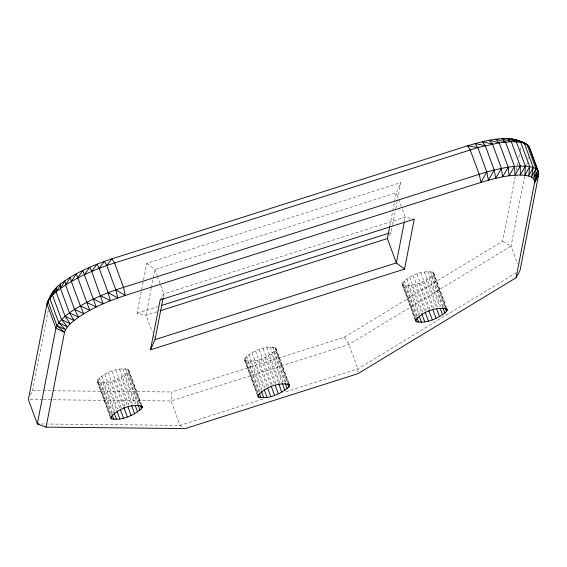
<?xml version="1.0" encoding="UTF-8"?>
<svg xmlns="http://www.w3.org/2000/svg" width="567" height="567" viewBox="0 0 567 567"><rect width="100%" height="100%" fill="white"/><g stroke="black" fill="none" stroke-linecap="round" stroke-linejoin="round"><path stroke-width="0.43" stroke-dasharray="2.83 2.13" d="M515.197 176.528L502.631 241.173L344.452 337.138L171.872 391.988L171.085 400.997L180.051 425.37L183.07 427.185M30.49 395.043L32.624 390.557L48.209 310.404M157.002 311.779L146.031 315.266L137.037 313.267L143.394 280.566M143.557 279.701L146.74 263.35L400.798 182.602L397.786 198.096M151.233 288.497L146.031 315.266L152.31 332.326M151.403 287.639L153.083 279.007M153.246 278.142L154.926 269.509L396.283 192.794L400.798 182.602M163.225 297.335L163.898 293.883L160.305 284.131M389.905 225.602L392.591 211.789M392.761 210.924L394.434 202.291M394.604 201.427L396.283 192.794L398.374 198.485M389.238 235.539L391.095 232.52L392.435 225.638M392.598 224.773L395.61 209.28M395.78 208.422L397.113 201.54M404.413 221.484L405.249 217.168L401.663 207.423M516.374 170.497L518.047 161.879M518.883 157.569L519.556 154.125M520.222 150.673L521.066 146.364M524.631 176.294L511.058 246.113L517.636 263.981M526.807 165.089L527.31 162.502M527.983 159.058L528.316 157.335M110.43 417.624L97.063 380.797C104.137 372.462 117.915 366.906 128.603 369.606L141.75 405.334M97.283 381.896C107.978 384.589 121.756 379.039 128.822 370.705L128.603 369.606M257.687 396.035L244.32 359.209C251.387 350.874 265.165 345.317 275.853 348.018L289.312 384.575M244.54 360.307C255.228 363 269.006 357.451 276.072 349.116L275.853 348.018M415.37 320.525L402.003 283.691C409.076 275.356 422.847 269.807 433.542 272.5L446.69 308.235M402.223 284.79C412.918 287.49 426.689 281.941 433.762 273.599L433.542 272.5M160.192 299.915L163.898 293.883L405.249 217.168L413.428 218.982M516.261 272.77L357.89 368.848L284.563 392.151M137.037 313.267L158.136 306.563M389.409 233.058L391.095 232.52M262.649 399.118L180.051 425.37L47.89 424.017M32.624 390.557L42.319 390.656M43.205 390.67L52.015 390.755M52.894 390.769L171.872 391.988M30.115 399.551L42.447 399.678M43.326 399.685L171.085 400.997L348.925 344.474L511.058 246.113L502.631 241.173M41.724 423.953L47.011 424.003M146.74 263.35L154.926 269.509L157.024 275.193M344.452 337.138L348.925 344.474L357.89 368.848L357.905 372.08M433.762 273.599L445.988 306.839M432.415 271.763L445.868 308.32M433.06 274.995L444.677 306.57M430.438 271.423L443.89 307.98M431.473 276.597L442.48 306.506M427.738 271.501L441.19 308.065M429.099 278.319L439.496 306.57M398.672 199.293L401.365 206.608M424.456 271.997L437.908 308.554M426.072 280.063L436.158 307.484M420.799 272.876L433.946 308.611M422.571 281.721L432.656 309.143M416.972 274.095L430.424 310.652M418.793 283.202L428.574 309.788M413.194 275.576L426.653 312.133M414.966 284.414L424.747 311.007M409.693 277.235L423.145 313.799M411.309 285.3L421.394 312.722M406.667 278.978L420.119 315.536M408.027 285.796L418.729 314.876M404.292 280.7L417.744 317.258M405.327 285.874L416.639 316.62M402.705 282.302L416.157 318.867M403.35 285.534L415.278 317.938M402.003 283.691L415.455 320.256M276.072 349.116L288.305 382.349M274.726 347.273L288.178 383.838M275.371 350.505L287.299 382.909M272.755 346.933L285.591 381.832M273.79 352.107L284.797 382.023M270.048 347.018L283.5 383.576M271.409 353.829L282.111 382.916M266.773 347.507L280.226 384.072M268.382 355.573L278.78 383.824M263.116 348.393L276.568 384.95M264.881 357.231L274.669 383.824M259.289 349.605L272.741 386.17M261.111 358.713L270.891 385.305M255.511 351.086L268.964 387.651M257.276 359.932L267.369 387.353M252.01 352.752L265.158 388.48M253.619 360.81L264.016 389.061M248.984 354.488L262.436 391.053M250.345 361.307L261.047 390.387M246.61 356.211L260.062 392.775M247.644 361.385L258.956 392.13M245.022 357.82L258.474 394.377M245.667 361.044L257.588 393.455M244.32 359.209L257.772 395.766M157.321 276.009L160.007 283.316M153.806 336.387L154.401 338.01M128.822 370.705L141.055 403.938M127.476 368.862L140.928 405.426M128.121 372.094L139.737 403.669M125.498 368.522L138.95 405.086M126.533 373.696L137.54 403.612M122.798 368.6L136.25 405.164M124.159 375.418L134.556 403.669M119.524 369.096L132.976 405.66M121.132 377.161L131.225 404.583M115.859 369.982L129.319 406.539M117.631 378.82L127.724 406.241M112.032 371.194L125.491 407.758M113.854 380.301L123.641 406.893M108.262 372.675L121.714 409.239M110.026 381.52L120.119 408.942M104.76 374.333L118.212 410.898M106.369 382.399L116.767 410.65M101.727 376.077L115.186 412.641M103.095 382.895L114.102 412.811M99.353 377.799L112.812 414.364M100.387 382.973L111.706 413.719M97.772 379.408L111.224 415.965M98.417 382.633L110.338 415.044M97.063 380.797L109.906 415.696"/><path stroke-width="0.85" d="M50.307 297.221L46.948 303.862L55.913 328.236L64.51 332.312C65.942 327.279 70.173 323.792 73.986 320.518L69.457 312.849L60.485 288.475L60.534 283.954C75.815 272.366 93.761 264.86 111.855 258.864L467.541 145.811C481.737 141.587 496.515 137.59 511.469 138.724C517.763 140.588 526.523 141.672 529.684 148.079L538.65 172.453L538.629 174.813L520.031 270.487L516.09 277.738L357.905 373.696L185.331 428.553L46.083 427.121L37.316 423.903L28.35 399.529L46.948 303.862C49.698 296.222 53.822 288.809 60.534 283.954C58.259 291.197 51.533 294.918 47.897 301.205L56.863 325.578L64.51 332.312L46.083 427.121M519.407 141.622L518.103 140.588L526.963 144.372L535.935 168.753L531.555 177.145L533.228 167.463L524.262 143.09L511.469 138.724L516.367 141.722L525.333 166.096L524.922 175.288C528.515 175.855 533.164 176.706 534.504 180.639L534.518 182.928L516.09 277.738M524.262 143.09L515.226 139.439L520.712 142.197L529.677 166.57L528.678 176.004L533.228 167.463L535.935 168.753L537.75 170.419L538.65 172.453L534.518 182.928L538.629 174.813M39.08 423.925L37.316 423.903L55.913 328.236L58.727 322.673L61.477 319.547L70.251 323.764L65.07 316.258L56.098 291.885L56.799 287.2L52.504 295.173L61.477 319.547L67.395 326.847L58.727 322.673L49.761 298.299L52.022 293.153L51.058 295.747M150.489 349.832L160.192 299.915L414.25 219.167L404.547 269.077L150.489 349.832L155.004 339.64L163.055 298.199M404.547 269.077L396.354 262.925L387.389 238.551L389.742 226.467M404.243 222.349L396.354 262.925L155.004 339.64M535.935 168.753L533.512 178.697L537.75 170.419L528.777 146.045L527.232 145.655M52.504 295.173L53.943 290.283L49.761 298.299M537.75 170.419L534.504 180.639L538.65 172.453M141.573 408.651L142.274 407.262L142.055 406.163C131.367 403.47 117.589 409.02 110.522 417.355L110.742 418.453C121.232 421.409 133.493 415.413 141.573 408.651L140.354 405.334M288.823 387.063L289.531 385.673L289.312 384.575C278.617 381.882 264.839 387.431 257.772 395.766L257.992 396.865C268.482 399.82 280.743 393.824 288.823 387.063L287.604 383.746M446.512 311.552L447.214 310.163L446.994 309.065C436.299 306.364 422.528 311.921 415.455 320.256L415.675 321.354C426.171 324.303 438.426 318.307 446.512 311.552L444.982 307.399M533.228 167.463L529.677 166.57L524.922 175.288C509.967 174.147 495.197 178.144 480.993 182.376L125.307 295.421C107.213 301.424 89.267 308.93 73.986 320.518L65.07 316.258L61.477 319.547M529.677 166.57C515.205 164.763 500.711 168.314 486.784 171.921L480.993 182.376L479.158 174.204L470.185 149.83L467.541 145.811L477.811 147.548L499.236 142.827L511.285 141.672L520.712 142.197M525.333 166.096L520.35 175.012L520.258 166.046L511.285 141.672L506.891 138.447L516.367 141.722M494.24 169.972L488.421 180.164L486.784 171.921L477.811 147.548L474.969 143.6L485.267 145.599L494.24 169.972L495.664 178.314L501.412 168.392L492.447 144.018L489.137 140.29L499.236 142.827L508.209 167.201L509.088 175.798L514.517 166.415L505.551 142.041L501.582 138.624L511.285 141.672M520.258 166.046L515.042 175.182L514.517 166.415M47.897 301.205L50.661 296.435M508.209 167.201L502.589 176.847L501.412 168.392M56.098 291.885L60.485 288.475L65.085 280.601L65.602 284.995L74.568 309.369L78.537 317.159L69.457 312.849L65.07 316.258M60.485 288.475L65.602 284.995L70.372 277.192L71.371 281.494L80.337 305.868L83.824 313.749L74.568 309.369L69.457 312.849M65.602 284.995L71.371 281.494L76.304 273.79L89.763 310.355L80.337 305.868L74.568 309.369M71.371 281.494L77.707 278.028L82.789 270.452L96.241 307.016L86.673 302.402L80.337 305.868M77.707 278.028L84.526 274.641L89.706 267.241L91.719 271.387L103.159 303.799L93.491 299.015L86.673 302.402M84.526 274.641L91.719 271.387L96.936 264.201L99.19 268.311L108.155 292.685L110.395 300.765L100.685 295.761L93.491 299.015M91.719 271.387L99.19 268.311L104.363 261.394L106.816 265.462L115.788 289.836L117.816 297.958L108.155 292.685L100.685 295.761M99.19 268.311L106.816 265.462L111.855 258.864L114.506 262.875L123.471 287.249L125.307 295.421L115.788 289.836L108.155 292.685M106.816 265.462L477.811 147.548M115.788 289.836L486.784 171.921M161.51 305.485L388.565 233.32M160.383 310.702L387.389 238.551M492.447 144.018L482.212 141.75L485.267 145.599M505.551 142.041L495.636 139.241L499.236 142.827M523.894 143.38L526.963 144.372M56.863 325.578L65.474 329.71L58.727 322.673M446.605 308.498L447.214 310.163M442.784 307.342L444.925 313.154M440.105 308.228L442.551 314.876M436.774 309.143L439.524 316.62M432.961 309.972L436.023 318.278M428.886 310.624L432.245 319.76M425.052 311.836L428.418 320.979M421.699 313.551L424.761 321.858M419.034 315.706L421.487 322.354M416.943 317.449L418.779 322.432M415.583 318.767L416.809 322.091M288.61 383.186L289.531 385.673M285.102 382.853L287.242 388.671M282.416 383.746L284.868 390.394M278.78 383.824L281.842 392.137M275.279 385.482L278.333 393.796M271.196 386.134L274.563 395.277M267.674 388.182L270.735 396.489M264.321 389.898L267.071 397.375M261.352 391.223L263.797 397.871M259.261 392.959L261.096 397.949M257.9 394.285L259.119 397.609M141.665 405.603L142.274 407.262M137.845 404.441L139.985 410.26M135.166 405.334L137.611 411.982M131.53 405.412L134.585 413.726M128.029 407.071L131.083 415.384M123.946 407.723L127.306 416.865M120.424 409.771L123.478 418.077M117.071 411.486L119.821 418.963M114.102 412.811L116.547 419.46M112.011 414.548L113.839 419.537M110.955 416.702L111.869 419.197"/></g></svg>
